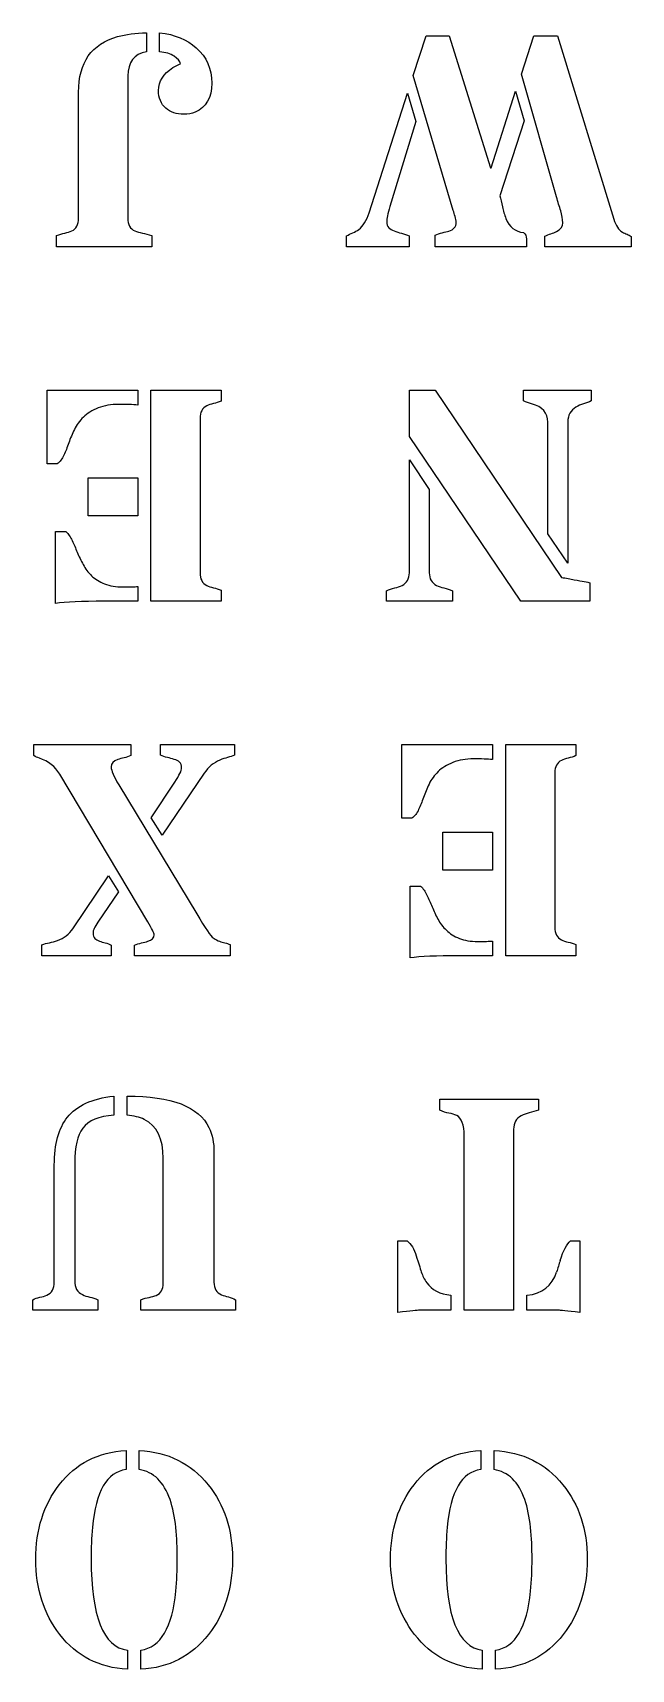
# Model space of a CAD drawing. Header units: millimetres. Extents: x -177 to 23, y -29 to 171.
# Drawn here: x -45.26 to -28.62, y 72.88 to 118.4 of the extents above; entities that cross this region are included whole.
import ezdxf

# ---------------------------------------------------------------- set-up
doc = ezdxf.new("R2010")
doc.units = ezdxf.units.MM
doc.layers.get('0').update_dxf_attribs({"linetype": 'CONTINUOUS'})

msp = doc.modelspace()

# ---------------------------------------------------------------- linework, layer by layer
for p, q in [((-42.101, 118.403), (-42.101, 117.874)), ((-41.733, 117.874), (-41.733, 118.403)), ((-34.685, 117.213), (-34.322, 118.32)), ((-34.322, 118.32), (-33.685, 118.32)), ((-33.685, 118.32), (-32.537, 114.646)), ((-31.677, 117.246), (-31.33, 118.32)), ((-31.33, 118.32), (-30.677, 118.32)), ((-30.677, 118.32), (-29.107, 113.217)), ((-42.614, 117.2), (-42.614, 113.241)), ((-33.57, 113.46), (-34.685, 117.213)), ((-30.702, 113.837), (-31.677, 117.246)), ((-43.985, 113.241), (-43.985, 116.75)), ((-35.909, 113.394), (-34.842, 116.725)), ((-34.842, 116.725), (-34.611, 115.936)), ((-32.52, 114.646), (-31.838, 116.775)), ((-31.838, 116.775), (-31.599, 115.948)), ((-34.611, 115.936), (-35.33, 113.572)), ((-31.599, 115.948), (-32.28, 113.87)), ((-32.537, 114.646), (-32.52, 114.646)), ((-44.597, 112.448), (-44.597, 112.758)), ((-41.952, 112.448), (-44.597, 112.448)), ((-41.952, 112.758), (-41.952, 112.448)), ((-36.537, 112.448), (-36.537, 112.75)), ((-34.793, 112.448), (-36.537, 112.448)), ((-34.793, 112.75), (-34.793, 112.448)), ((-34.07, 112.448), (-34.07, 112.77)), ((-31.537, 112.448), (-34.07, 112.448)), ((-31.537, 112.667), (-31.537, 112.448)), ((-31.024, 112.448), (-31.024, 112.741)), ((-28.623, 112.448), (-31.024, 112.448)), ((-28.623, 112.733), (-28.623, 112.448)), ((-44.861, 106.41), (-44.861, 108.46)), ((-44.861, 108.46), (-42.341, 108.46)), ((-42.341, 108.46), (-42.341, 108.047)), ((-41.973, 102.588), (-41.973, 108.46)), ((-41.973, 108.46), (-40.019, 108.46)), ((-40.019, 108.46), (-40.019, 108.154)), ((-34.791, 107.175), (-34.791, 108.46)), ((-34.791, 108.46), (-34.076, 108.46)), ((-34.076, 108.46), (-30.563, 103.253)), ((-31.621, 108.162), (-31.621, 108.46)), ((-31.621, 108.46), (-29.733, 108.46)), ((-29.733, 108.46), (-29.733, 108.162)), ((-40.609, 107.675), (-40.609, 103.381)), ((-30.94, 104.468), (-30.94, 107.572)), ((-30.386, 107.572), (-30.386, 103.646)), ((-31.692, 102.588), (-34.791, 107.175)), ((-44.58, 106.41), (-44.861, 106.41)), ((-34.791, 103.381), (-34.791, 106.518)), ((-34.791, 106.518), (-34.237, 105.7)), ((-34.237, 105.7), (-34.237, 103.381)), ((-44.626, 102.526), (-44.626, 104.526)), ((-44.626, 104.526), (-44.337, 104.526)), ((-30.386, 103.646), (-30.94, 104.468)), ((-42.341, 102.997), (-42.341, 102.588)), ((-40.019, 102.898), (-40.019, 102.588)), ((-35.427, 102.588), (-35.427, 102.881)), ((-33.592, 102.881), (-33.592, 102.588)), ((-29.77, 103.105), (-29.77, 102.588)), ((-42.341, 102.588), (-43.275, 102.588)), ((-40.019, 102.588), (-41.973, 102.588)), ((-33.592, 102.588), (-35.427, 102.588)), ((-29.77, 102.588), (-31.692, 102.588)), ((-45.231, 98.294), (-45.231, 98.6)), ((-45.231, 98.6), (-42.529, 98.6)), ((-42.529, 98.6), (-42.529, 98.302)), ((-41.711, 98.311), (-41.711, 98.6)), ((-41.711, 98.6), (-39.649, 98.6)), ((-39.649, 98.6), (-39.649, 98.311)), ((-35.001, 96.55), (-35.001, 98.6)), ((-35.001, 98.6), (-32.481, 98.6)), ((-32.481, 98.6), (-32.481, 98.187)), ((-32.113, 92.728), (-32.113, 98.6)), ((-32.113, 98.6), (-30.159, 98.6)), ((-30.159, 98.6), (-30.159, 98.294)), ((-42.062, 93.674), (-44.508, 97.778)), ((-42.868, 97.484), (-40.702, 93.893)), ((-41.963, 96.567), (-41.31, 97.559)), ((-40.496, 97.802), (-41.665, 96.079)), ((-30.749, 97.815), (-30.749, 93.521)), ((-41.665, 96.079), (-41.963, 96.567)), ((-34.72, 96.55), (-35.001, 96.55)), ((-44.145, 93.48), (-43.149, 94.955)), ((-43.149, 94.955), (-42.876, 94.505)), ((-42.876, 94.505), (-43.45, 93.658)), ((-34.766, 92.666), (-34.766, 94.666)), ((-34.766, 94.666), (-34.477, 94.666)), ((-45.004, 92.728), (-45.004, 93.03)), ((-43.078, 93.021), (-43.078, 92.728)), ((-42.434, 92.728), (-42.434, 93.021)), ((-39.773, 93.038), (-39.773, 92.728)), ((-32.481, 93.137), (-32.481, 92.728)), ((-30.159, 93.038), (-30.159, 92.728)), ((-43.078, 92.728), (-45.004, 92.728)), ((-39.773, 92.728), (-42.434, 92.728)), ((-32.481, 92.728), (-33.415, 92.728)), ((-30.159, 92.728), (-32.113, 92.728)), ((-43.006, 88.823), (-43.006, 88.294)), ((-42.638, 88.294), (-42.638, 88.823)), ((-33.946, 88.434), (-33.946, 88.74)), ((-33.946, 88.74), (-31.202, 88.74)), ((-31.202, 88.74), (-31.202, 88.434)), ((-31.892, 87.901), (-31.892, 82.868)), ((-33.268, 82.868), (-33.268, 87.715)), ((-44.093, 86.955), (-44.093, 83.686)), ((-41.63, 83.62), (-41.63, 87.091)), ((-40.221, 87.261), (-40.221, 83.645)), ((-44.659, 83.645), (-44.659, 86.905)), ((-35.107, 82.806), (-35.107, 84.798)), ((-35.107, 84.798), (-34.851, 84.798)), ((-30.309, 84.798), (-30.053, 84.798)), ((-30.053, 84.798), (-30.053, 82.806)), ((-45.258, 82.868), (-45.258, 83.161)), ((-43.448, 82.868), (-45.258, 82.868)), ((-43.448, 83.161), (-43.448, 82.868)), ((-42.25, 82.868), (-42.25, 83.161)), ((-39.622, 82.868), (-42.25, 82.868)), ((-39.622, 83.161), (-39.622, 82.868)), ((-33.636, 82.868), (-34.516, 82.868)), ((-33.636, 83.285), (-33.636, 82.868)), ((-31.892, 82.868), (-33.268, 82.868)), ((-31.524, 82.868), (-31.524, 83.285)), ((-30.644, 82.868), (-31.524, 82.868)), ((-42.665, 78.963), (-42.665, 78.434)), ((-42.297, 78.434), (-42.297, 78.963)), ((-32.805, 78.963), (-32.805, 78.434)), ((-32.437, 78.434), (-32.437, 78.963)), ((-42.624, 73.409), (-42.624, 72.88)), ((-42.256, 72.88), (-42.256, 73.409)), ((-32.764, 73.409), (-32.764, 72.88)), ((-32.396, 72.88), (-32.396, 73.409))]:
    msp.add_line(p, q)
for points in [[(-42.341, 104.964), (-43.717, 104.964), (-43.717, 106.022), (-42.341, 106.022)], [(-32.481, 95.104), (-33.857, 95.104), (-33.857, 96.162), (-32.481, 96.162)]]:
    msp.add_lwpolyline(points, close=True)
msp.add_arc((-8.291, 77.212), 23.392, 162.4843, 163.3103)
for points in [[(-42.899, 118.295), (-42.665, 118.359), (-42.399, 118.394), (-42.101, 118.403)], [(-41.733, 118.403), (-41.315, 118.356), (-40.974, 118.215), (-40.713, 117.981)], [(-43.985, 116.75), (-43.985, 117.579), (-43.623, 118.094), (-42.899, 118.295)], [(-42.101, 117.874), (-42.443, 117.805), (-42.614, 117.58), (-42.614, 117.2)], [(-41.361, 117.432), (-41.287, 117.478), (-41.217, 117.514), (-41.151, 117.539)], [(-36.194, 112.932), (-36.075, 113.022), (-35.98, 113.177), (-35.909, 113.394)], [(-44.171, 112.89), (-44.047, 112.948), (-43.985, 113.065), (-43.985, 113.241)], [(-42.614, 113.241), (-42.614, 113.065), (-42.549, 112.948), (-42.419, 112.89)], [(-32.107, 113.237), (-32.01, 113), (-31.847, 112.87), (-31.615, 112.845)], [(-29.107, 113.217), (-29.052, 113.038), (-28.973, 112.918), (-28.871, 112.857)], [(-31.615, 112.845), (-31.563, 112.801), (-31.537, 112.741), (-31.537, 112.667)], [(-40.423, 108.022), (-40.547, 107.961), (-40.609, 107.846), (-40.609, 107.675)], [(-31.394, 108.08), (-31.474, 108.102), (-31.55, 108.129), (-31.621, 108.162)], [(-30.94, 107.572), (-30.94, 107.828), (-31.091, 107.997), (-31.394, 108.08)], [(-30.159, 107.989), (-30.31, 107.904), (-30.386, 107.764), (-30.386, 107.572)], [(-40.609, 103.381), (-40.609, 103.208), (-40.547, 103.091), (-40.423, 103.03)], [(-34.993, 103.03), (-34.858, 103.094), (-34.791, 103.211), (-34.791, 103.381)], [(-34.237, 103.381), (-34.237, 103.211), (-34.17, 103.094), (-34.035, 103.03)], [(-30.563, 103.253), (-30.431, 103.229), (-30.314, 103.207), (-30.212, 103.187)], [(-30.212, 103.187), (-29.981, 103.149), (-29.833, 103.121), (-29.77, 103.105)], [(-43.275, 102.588), (-43.895, 102.588), (-44.345, 102.567), (-44.626, 102.526)], [(-45.074, 98.224), (-45.132, 98.243), (-45.184, 98.267), (-45.231, 98.294)], [(-44.508, 97.778), (-44.635, 97.993), (-44.824, 98.141), (-45.074, 98.224)], [(-40.058, 98.17), (-40.231, 98.099), (-40.377, 97.976), (-40.496, 97.802)], [(-30.563, 98.162), (-30.687, 98.101), (-30.749, 97.986), (-30.749, 97.815)], [(-44.57, 93.154), (-44.388, 93.22), (-44.246, 93.329), (-44.145, 93.48)], [(-30.749, 93.521), (-30.749, 93.348), (-30.687, 93.231), (-30.563, 93.17)], [(-33.415, 92.728), (-34.035, 92.728), (-34.485, 92.707), (-34.766, 92.666)], [(-44.295, 88.236), (-44.036, 88.558), (-43.607, 88.754), (-43.006, 88.823)], [(-42.638, 88.823), (-41.396, 88.823), (-40.637, 88.531), (-40.361, 87.947)], [(-44.659, 86.905), (-44.659, 87.489), (-44.538, 87.933), (-44.295, 88.236)], [(-43.87, 87.93), (-44.019, 87.732), (-44.093, 87.407), (-44.093, 86.955)], [(-43.006, 88.294), (-43.419, 88.266), (-43.707, 88.145), (-43.87, 87.93)], [(-42.159, 88.174), (-42.288, 88.237), (-42.448, 88.277), (-42.638, 88.294)], [(-41.63, 87.091), (-41.63, 87.639), (-41.806, 88), (-42.159, 88.174)], [(-40.361, 87.947), (-40.268, 87.751), (-40.221, 87.522), (-40.221, 87.261)], [(-33.268, 87.715), (-33.268, 88.024), (-33.337, 88.214), (-33.475, 88.285)], [(-31.681, 88.277), (-31.822, 88.2), (-31.892, 88.075), (-31.892, 87.901)], [(-30.599, 84.252), (-30.513, 84.528), (-30.417, 84.71), (-30.309, 84.798)], [(-31.524, 83.285), (-31.097, 83.327), (-30.822, 83.542), (-30.698, 83.93)], [(-44.866, 83.285), (-44.728, 83.349), (-44.659, 83.469), (-44.659, 83.645)], [(-44.093, 83.686), (-44.093, 83.493), (-44.021, 83.365), (-43.878, 83.302)], [(-41.824, 83.281), (-41.695, 83.336), (-41.63, 83.449), (-41.63, 83.62)], [(-40.221, 83.645), (-40.221, 83.471), (-40.152, 83.356), (-40.014, 83.298)], [(-34.309, 83.633), (-34.169, 83.431), (-33.944, 83.316), (-33.636, 83.285)], [(-34.516, 82.868), (-34.555, 82.868), (-34.751, 82.847), (-35.107, 82.806)], [(-30.053, 82.806), (-30.409, 82.847), (-30.605, 82.868), (-30.644, 82.868)], [(-44.521, 78.012), (-44.061, 78.605), (-43.442, 78.921), (-42.665, 78.963)], [(-42.297, 78.963), (-41.501, 78.927), (-40.864, 78.61), (-40.384, 78.012)], [(-34.661, 78.012), (-34.201, 78.605), (-33.582, 78.921), (-32.805, 78.963)], [(-32.437, 78.963), (-31.641, 78.927), (-31.004, 78.61), (-30.524, 78.012)], [(-42.665, 78.434), (-43.197, 78.362), (-43.508, 77.828), (-43.599, 76.83)], [(-41.442, 77.599), (-41.616, 78.095), (-41.901, 78.373), (-42.297, 78.434)], [(-32.805, 78.434), (-33.337, 78.362), (-33.648, 77.828), (-33.739, 76.83)], [(-31.582, 77.599), (-31.756, 78.095), (-32.041, 78.373), (-32.437, 78.434)], [(-43.599, 76.83), (-43.624, 76.544), (-43.636, 76.248), (-43.636, 75.942)], [(-33.739, 76.83), (-33.764, 76.544), (-33.776, 76.248), (-33.776, 75.942)], [(-43.636, 75.942), (-43.636, 74.35), (-43.299, 73.505), (-42.624, 73.409)], [(-33.776, 75.942), (-33.776, 74.35), (-33.439, 73.505), (-32.764, 73.409)], [(-42.256, 73.409), (-41.702, 73.497), (-41.377, 74.045), (-41.281, 75.054)], [(-32.396, 73.409), (-31.842, 73.497), (-31.517, 74.045), (-31.421, 75.054)], [(-42.624, 72.88), (-43.412, 72.921), (-44.04, 73.245), (-44.508, 73.851)], [(-40.372, 73.851), (-40.846, 73.242), (-41.474, 72.919), (-42.256, 72.88)], [(-32.764, 72.88), (-33.552, 72.921), (-34.18, 73.245), (-34.648, 73.851)], [(-30.512, 73.851), (-30.986, 73.242), (-31.614, 72.919), (-32.396, 72.88)]]:
    msp.add_open_spline(points, degree=3)
for points, knots in [([(-40.713, 117.981), (-40.426, 117.728), (-40.283, 117.4), (-40.283, 116.595), (-40.437, 116.328), (-40.746, 116.196), (-40.842, 116.155), (-40.944, 116.134), (-41.159, 116.134), (-41.255, 116.149), (-41.423, 116.206), (-41.496, 116.248), (-41.56, 116.303)], [1, 1, 1, 1, 2, 2, 3, 3, 3, 4, 4, 5, 5, 6, 6, 6, 6]), ([(-41.151, 117.539), (-41.167, 117.611), (-41.226, 117.68), (-41.326, 117.748), (-41.427, 117.815), (-41.563, 117.857), (-41.733, 117.874)], [0, 0, 0, 0, 1, 1, 1, 2, 2, 2, 2]), ([(-41.56, 116.303), (-41.695, 116.422), (-41.762, 116.587), (-41.762, 116.799), (-41.762, 117.047), (-41.629, 117.258), (-41.361, 117.432)], [6, 6, 6, 6, 7, 7, 7, 8, 8, 8, 8]), ([(-32.28, 113.87), (-32.25, 113.776), (-32.224, 113.673), (-32.18, 113.447), (-32.148, 113.339), (-32.107, 113.237)], [0, 0, 0, 0, 1, 1, 2, 2, 2, 2]), ([(-30.698, 112.874), (-30.585, 112.932), (-30.528, 113.012), (-30.528, 113.219), (-30.547, 113.33), (-30.621, 113.567), (-30.661, 113.696), (-30.702, 113.837)], [2, 2, 2, 2, 3, 3, 4, 4, 5, 5, 5, 5]), ([(-35.33, 113.572), (-35.391, 113.368), (-35.421, 113.228), (-35.421, 113.151), (-35.421, 113.073), (-35.402, 113.016), (-35.363, 112.979), (-35.324, 112.942), (-35.274, 112.912), (-35.212, 112.888), (-35.15, 112.865), (-35.082, 112.843), (-35.008, 112.824), (-34.933, 112.805), (-34.862, 112.78), (-34.793, 112.75)], [0, 0, 0, 0, 1, 1, 1, 2, 2, 2, 3, 3, 3, 4, 4, 4, 5, 5, 5, 5]), ([(-33.69, 112.886), (-33.557, 112.925), (-33.491, 113.005), (-33.491, 113.126), (-33.491, 113.175), (-33.501, 113.23), (-33.539, 113.352), (-33.556, 113.408), (-33.57, 113.46)], [2, 2, 2, 2, 3, 3, 3, 4, 4, 5, 5, 5, 5]), ([(-36.537, 112.75), (-36.479, 112.783), (-36.421, 112.812), (-36.363, 112.837), (-36.305, 112.861), (-36.249, 112.893), (-36.194, 112.932)], [0, 0, 0, 0, 1, 1, 1, 2, 2, 2, 2]), ([(-44.597, 112.758), (-44.517, 112.788), (-44.44, 112.812), (-44.291, 112.845), (-44.227, 112.865), (-44.171, 112.89)], [0, 0, 0, 0, 1, 1, 2, 2, 2, 2]), ([(-42.419, 112.89), (-42.361, 112.865), (-42.292, 112.845), (-42.211, 112.828), (-42.129, 112.812), (-42.043, 112.788), (-41.952, 112.758)], [0, 0, 0, 0, 1, 1, 1, 2, 2, 2, 2]), ([(-34.07, 112.77), (-34.009, 112.803), (-33.945, 112.827), (-33.81, 112.854), (-33.747, 112.87), (-33.69, 112.886)], [0, 0, 0, 0, 1, 1, 2, 2, 2, 2]), ([(-31.024, 112.741), (-30.969, 112.769), (-30.913, 112.792), (-30.797, 112.828), (-30.745, 112.849), (-30.698, 112.874)], [0, 0, 0, 0, 1, 1, 2, 2, 2, 2]), ([(-28.871, 112.857), (-28.827, 112.832), (-28.784, 112.812), (-28.741, 112.797), (-28.698, 112.782), (-28.659, 112.761), (-28.623, 112.733)], [0, 0, 0, 0, 1, 1, 1, 2, 2, 2, 2]), ([(-42.341, 108.047), (-42.479, 108.058), (-42.653, 108.063), (-42.866, 108.063), (-43.078, 108.063), (-43.269, 108.03), (-43.438, 107.964), (-43.607, 107.898), (-43.745, 107.813), (-43.851, 107.71), (-43.957, 107.607), (-44.041, 107.492), (-44.101, 107.365), (-44.162, 107.238), (-44.214, 107.114), (-44.258, 106.991), (-44.302, 106.868), (-44.347, 106.755), (-44.392, 106.652), (-44.438, 106.549), (-44.501, 106.468), (-44.58, 106.41)], [0, 0, 0, 0, 1, 1, 1, 2, 2, 2, 3, 3, 3, 4, 4, 4, 5, 5, 5, 6, 6, 6, 7, 7, 7, 7]), ([(-40.019, 108.154), (-40.093, 108.124), (-40.165, 108.101), (-40.306, 108.071), (-40.368, 108.05), (-40.423, 108.022)], [0, 0, 0, 0, 1, 1, 2, 2, 2, 2]), ([(-29.733, 108.162), (-29.802, 108.129), (-29.874, 108.102), (-29.95, 108.08), (-30.026, 108.058), (-30.095, 108.027), (-30.159, 107.989)], [0, 0, 0, 0, 1, 1, 1, 2, 2, 2, 2]), ([(-44.337, 104.526), (-44.268, 104.46), (-44.21, 104.376), (-44.163, 104.274), (-44.116, 104.172), (-44.069, 104.064), (-44.021, 103.95), (-43.972, 103.835), (-43.918, 103.721), (-43.857, 103.607), (-43.797, 103.492), (-43.718, 103.389), (-43.622, 103.297), (-43.525, 103.204), (-43.405, 103.129), (-43.26, 103.072), (-43.116, 103.014), (-42.947, 102.985), (-42.754, 102.985), (-42.561, 102.985), (-42.423, 102.989), (-42.341, 102.997)], [0, 0, 0, 0, 1, 1, 1, 2, 2, 2, 3, 3, 3, 4, 4, 4, 5, 5, 5, 6, 6, 6, 7, 7, 7, 7]), ([(-40.423, 103.03), (-40.368, 103.003), (-40.306, 102.981), (-40.165, 102.951), (-40.093, 102.928), (-40.019, 102.898)], [1, 1, 1, 1, 2, 2, 3, 3, 3, 3]), ([(-35.427, 102.881), (-35.35, 102.915), (-35.274, 102.94), (-35.198, 102.958), (-35.122, 102.976), (-35.054, 103), (-34.993, 103.03)], [0, 0, 0, 0, 1, 1, 1, 2, 2, 2, 2]), ([(-34.035, 103.03), (-33.974, 103), (-33.905, 102.976), (-33.828, 102.958), (-33.751, 102.94), (-33.672, 102.915), (-33.592, 102.881)], [0, 0, 0, 0, 1, 1, 1, 2, 2, 2, 2]), ([(-42.892, 98.187), (-43.016, 98.145), (-43.078, 98.077), (-43.078, 97.98), (-43.078, 97.881), (-43.008, 97.716), (-42.868, 97.484)], [0, 0, 0, 0, 1, 1, 1, 2, 2, 2, 2]), ([(-42.529, 98.302), (-42.589, 98.272), (-42.652, 98.249), (-42.717, 98.234), (-42.782, 98.219), (-42.84, 98.203), (-42.892, 98.187)], [0, 0, 0, 0, 1, 1, 1, 2, 2, 2, 2]), ([(-41.31, 97.559), (-41.183, 97.749), (-41.12, 97.88), (-41.12, 97.953), (-41.12, 98.026), (-41.139, 98.079), (-41.178, 98.112), (-41.216, 98.145), (-41.265, 98.172), (-41.324, 98.191), (-41.384, 98.21), (-41.448, 98.227), (-41.516, 98.243), (-41.585, 98.258), (-41.65, 98.28), (-41.711, 98.311)], [0, 0, 0, 0, 1, 1, 1, 2, 2, 2, 3, 3, 3, 4, 4, 4, 5, 5, 5, 5]), ([(-39.649, 98.311), (-39.707, 98.283), (-39.771, 98.26), (-39.911, 98.225), (-39.983, 98.201), (-40.058, 98.17)], [0, 0, 0, 0, 1, 1, 2, 2, 2, 2]), ([(-32.481, 98.187), (-32.619, 98.198), (-32.793, 98.203), (-33.006, 98.203), (-33.218, 98.203), (-33.409, 98.17), (-33.578, 98.104), (-33.747, 98.038), (-33.885, 97.953), (-33.991, 97.85), (-34.097, 97.747), (-34.181, 97.632), (-34.241, 97.505), (-34.302, 97.378), (-34.354, 97.254), (-34.398, 97.131), (-34.442, 97.008), (-34.487, 96.895), (-34.532, 96.792), (-34.578, 96.689), (-34.641, 96.608), (-34.72, 96.55)], [0, 0, 0, 0, 1, 1, 1, 2, 2, 2, 3, 3, 3, 4, 4, 4, 5, 5, 5, 6, 6, 6, 7, 7, 7, 7]), ([(-30.159, 98.294), (-30.233, 98.264), (-30.305, 98.241), (-30.446, 98.211), (-30.508, 98.19), (-30.563, 98.162)], [0, 0, 0, 0, 1, 1, 2, 2, 2, 2]), ([(-34.477, 94.666), (-34.408, 94.6), (-34.35, 94.516), (-34.303, 94.414), (-34.256, 94.312), (-34.209, 94.204), (-34.161, 94.09), (-34.112, 93.975), (-34.058, 93.861), (-33.997, 93.747), (-33.937, 93.632), (-33.858, 93.529), (-33.762, 93.437), (-33.665, 93.344), (-33.545, 93.269), (-33.4, 93.212), (-33.256, 93.154), (-33.087, 93.125), (-32.894, 93.125), (-32.701, 93.125), (-32.563, 93.129), (-32.481, 93.137)], [0, 0, 0, 0, 1, 1, 1, 2, 2, 2, 3, 3, 3, 4, 4, 4, 5, 5, 5, 6, 6, 6, 7, 7, 7, 7]), ([(-40.702, 93.893), (-40.46, 93.491), (-40.306, 93.268), (-40.24, 93.224), (-40.173, 93.18), (-40.116, 93.149), (-40.066, 93.131), (-40.016, 93.113), (-39.966, 93.099), (-39.915, 93.088), (-39.864, 93.077), (-39.817, 93.06), (-39.773, 93.038)], [0, 0, 0, 0, 1, 1, 1, 2, 2, 2, 3, 3, 3, 4, 4, 4, 4]), ([(-43.45, 93.658), (-43.538, 93.531), (-43.583, 93.433), (-43.583, 93.362), (-43.583, 93.292), (-43.565, 93.242), (-43.531, 93.212), (-43.496, 93.181), (-43.454, 93.156), (-43.405, 93.137), (-43.355, 93.118), (-43.301, 93.101), (-43.242, 93.086), (-43.182, 93.07), (-43.128, 93.049), (-43.078, 93.021)], [0, 0, 0, 0, 1, 1, 1, 2, 2, 2, 3, 3, 3, 4, 4, 4, 5, 5, 5, 5]), ([(-42.058, 93.129), (-41.942, 93.165), (-41.884, 93.225), (-41.884, 93.311), (-41.884, 93.355), (-41.943, 93.476), (-42.062, 93.674)], [2, 2, 2, 2, 3, 3, 3, 4, 4, 4, 4]), ([(-45.004, 93.03), (-44.938, 93.055), (-44.868, 93.075), (-44.719, 93.105), (-44.645, 93.126), (-44.57, 93.154)], [0, 0, 0, 0, 1, 1, 2, 2, 2, 2]), ([(-42.434, 93.021), (-42.368, 93.049), (-42.302, 93.07), (-42.169, 93.097), (-42.11, 93.112), (-42.058, 93.129)], [0, 0, 0, 0, 1, 1, 2, 2, 2, 2]), ([(-30.563, 93.17), (-30.508, 93.143), (-30.446, 93.121), (-30.305, 93.091), (-30.233, 93.068), (-30.159, 93.038)], [1, 1, 1, 1, 2, 2, 3, 3, 3, 3]), ([(-33.475, 88.285), (-33.538, 88.316), (-33.61, 88.336), (-33.692, 88.347), (-33.773, 88.358), (-33.858, 88.387), (-33.946, 88.434)], [0, 0, 0, 0, 1, 1, 1, 2, 2, 2, 2]), ([(-31.202, 88.434), (-31.29, 88.404), (-31.375, 88.378), (-31.458, 88.358), (-31.541, 88.337), (-31.615, 88.31), (-31.681, 88.277)], [0, 0, 0, 0, 1, 1, 1, 2, 2, 2, 2]), ([(-34.851, 84.798), (-34.743, 84.71), (-34.66, 84.571), (-34.541, 84.19), (-34.494, 84.041), (-34.422, 83.823), (-34.373, 83.723), (-34.309, 83.633)], [0, 0, 0, 0, 1, 1, 2, 2, 3, 3, 3, 3]), ([(-45.258, 83.161), (-45.198, 83.192), (-45.132, 83.214), (-45.062, 83.228), (-44.992, 83.241), (-44.926, 83.261), (-44.866, 83.285)], [0, 0, 0, 0, 1, 1, 1, 2, 2, 2, 2]), ([(-43.878, 83.302), (-43.815, 83.272), (-43.745, 83.249), (-43.669, 83.234), (-43.594, 83.219), (-43.52, 83.195), (-43.448, 83.161)], [0, 0, 0, 0, 1, 1, 1, 2, 2, 2, 2]), ([(-42.25, 83.161), (-42.173, 83.192), (-42.097, 83.213), (-41.948, 83.238), (-41.882, 83.257), (-41.824, 83.281)], [0, 0, 0, 0, 1, 1, 2, 2, 2, 2]), ([(-40.014, 83.298), (-39.957, 83.273), (-39.892, 83.253), (-39.752, 83.223), (-39.685, 83.197), (-39.622, 83.161)], [1, 1, 1, 1, 2, 2, 3, 3, 3, 3]), ([(-44.508, 73.851), (-44.952, 74.424), (-45.173, 75.121), (-45.173, 75.942), (-45.173, 76.76), (-44.956, 77.45), (-44.521, 78.012)], [1, 1, 1, 1, 2, 2, 2, 3, 3, 3, 3]), ([(-40.384, 78.012), (-39.932, 77.456), (-39.707, 76.766), (-39.707, 75.118), (-39.928, 74.421), (-40.372, 73.851)], [1, 1, 1, 1, 2, 2, 3, 3, 3, 3]), ([(-34.648, 73.851), (-35.092, 74.424), (-35.313, 75.121), (-35.313, 75.942), (-35.313, 76.76), (-35.096, 77.45), (-34.661, 78.012)], [1, 1, 1, 1, 2, 2, 2, 3, 3, 3, 3]), ([(-30.524, 78.012), (-30.072, 77.456), (-29.847, 76.766), (-29.847, 75.118), (-30.068, 74.421), (-30.512, 73.851)], [1, 1, 1, 1, 2, 2, 3, 3, 3, 3]), ([(-41.281, 75.054), (-41.253, 75.343), (-41.24, 75.64), (-41.24, 76.248), (-41.254, 76.543), (-41.312, 77.113), (-41.365, 77.37), (-41.442, 77.599)], [1, 1, 1, 1, 2, 2, 3, 3, 4, 4, 4, 4]), ([(-31.421, 75.054), (-31.393, 75.343), (-31.38, 75.64), (-31.38, 76.248), (-31.394, 76.543), (-31.452, 77.113), (-31.505, 77.37), (-31.582, 77.599)], [1, 1, 1, 1, 2, 2, 3, 3, 4, 4, 4, 4])]:
    msp.add_open_spline(points, degree=3, knots=knots)

doc.saveas('drawing.dxf')
